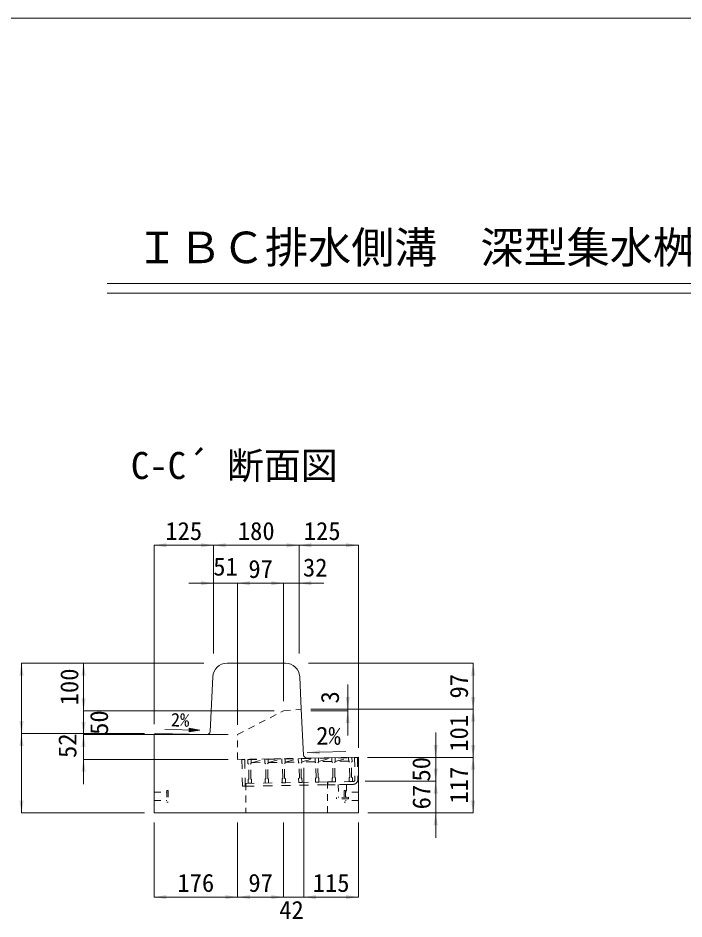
# Model space of a CAD drawing. Units: millimetres at full size. Extents: x 5964 to 125098, y -10801 to 28073.
# Drawn here: x 56787 to 58188, y 3208 to 5102 of the extents above; entities that cross this region are included whole.
import ezdxf
from ezdxf.enums import TextEntityAlignment as Align

# ---------------------------------------------------------------- set-up
doc = ezdxf.new("R2010")
doc.units = ezdxf.units.MM
doc.header["$LTSCALE"] = 19
doc.linetypes.add('USER1', pattern=[1.35, 0.75, -0.6])
doc.linetypes.add('USER3', pattern=[2, 1, -1])
for name, color, linetype, lineweight in [('0_2', 7, 'Continuous', 20), ('インサート', 3, 'USER1', 9), ('グレーチング', 7, 'USER1', 5), ('寸法引出', 7, 'Continuous', 9), ('寸法線', 7, 'Continuous', 9), ('本体', 2, 'Continuous', 9), ('枠', 5, 'Continuous', 5)]:
    doc.layers.add(name, color=color, linetype=linetype, lineweight=lineweight)
doc.styles.add('ＭＳ ゴシック', font='')
doc.styles.get('ＭＳ ゴシック').set_extended_font_data('MS Gothic')

# ---------------------------------------------------------------- blocks, each defined once
blk = doc.blocks.new('filled_arrow')
at = {"color": 0, "linetype": 'Continuous', "lineweight": -2}
blk.add_solid([(7.5, 1.25), (0, 0), (7.5, -1.25)], dxfattribs=at)

msp = doc.modelspace()

# ---------------------------------------------------------------- hatches: boundary and pattern name
at = {"layer": '寸法引出'}
msp.add_hatch(color=256, dxfattribs=at).paths.add_polyline_path([(57147.3, 3608.6), (57147.17, 3601.1), (57169.73, 3604.46)])

# ---------------------------------------------------------------- linework, layer by layer
at = {"layer": '0_2'}
for p, q in [((56974.57, 4543.45), (59520.54, 4543.45)), ((56974.57, 4523.45), (59520.54, 4523.45))]:
    msp.add_line(p, q, dxfattribs=at)
at = {"layer": 'インサート'}
for p, q in [((57477.73, 3490.48), (57460.74, 3490.19)), ((57460.74, 3490.19), (57461.21, 3463.19)), ((57477.73, 3490.48), (57478.2, 3463.49)), ((57073.12, 3474.08), (57100.12, 3474.08)), ((57100.12, 3478.08), (57100.12, 3453.08)), ((57100.12, 3478.08), (57103.12, 3478.08)), ((57103.12, 3478.08), (57103.12, 3453.08)), ((57476.12, 3478.08), (57473.11, 3478.08)), ((57476.12, 3478.08), (57473.11, 3478.08)), ((57473.11, 3478.08), (57473.11, 3453.08)), ((57476.12, 3478.08), (57476.12, 3453.08)), ((57503.12, 3474.08), (57476.12, 3474.08)), ((57073.12, 3457.08), (57100.12, 3457.08)), ((57100.12, 3453.08), (57103.12, 3453.08)), ((57482.2, 3463.56), (57457.21, 3463.12)), ((57457.21, 3463.12), (57457.26, 3460.12)), ((57482.26, 3460.56), (57457.26, 3460.12)), ((57476.12, 3453.08), (57473.11, 3453.08)), ((57503.12, 3457.08), (57476.12, 3457.08)), ((57482.2, 3463.56), (57482.26, 3460.56))]:
    msp.add_line(p, q, dxfattribs=at)
at = {"layer": 'グレーチング', "linetype": 'USER3'}
for p, q in [((57264.04, 3542.8), (57258.04, 3542.69)), ((57258.04, 3542.69), (57259.02, 3486.7)), ((57264.04, 3542.8), (57265.02, 3486.81)), ((57270.54, 3542.91), (57489.51, 3546.71)), ((57270.54, 3542.91), (57270.68, 3534.91)), ((57277.54, 3543.03), (57277.68, 3535.03)), ((57277.66, 3536.03), (57306.34, 3543.53)), ((57306.34, 3543.53), (57306.48, 3535.53)), ((57313.34, 3543.65), (57313.48, 3535.65)), ((57313.46, 3536.65), (57341.63, 3544.15)), ((57341.63, 3544.15), (57341.77, 3536.15)), ((57348.63, 3544.27), (57348.77, 3536.27)), ((57348.75, 3537.27), (57376.93, 3544.76)), ((57376.63, 3544.75), (57376.77, 3536.75)), ((57383.63, 3544.88), (57383.76, 3536.88)), ((57383.75, 3537.88), (57411.92, 3545.37)), ((57411.92, 3545.37), (57412.06, 3537.37)), ((57418.92, 3545.49), (57419.06, 3537.49)), ((57419.04, 3538.49), (57447.22, 3545.98)), ((57447.22, 3545.98), (57447.36, 3537.98)), ((57454.22, 3546.1), (57454.35, 3538.1)), ((57454.34, 3539.1), (57482.51, 3546.59)), ((57482.51, 3546.59), (57482.65, 3538.59)), ((57489.51, 3546.71), (57489.65, 3538.72)), ((57495.01, 3546.81), (57501.01, 3546.91)), ((57495.01, 3546.81), (57495.81, 3500.82)), ((57501.01, 3546.91), (57501.81, 3500.92)), ((57501.01, 3546.91), (57501.81, 3500.92)), ((57272.21, 3533.44), (57270.68, 3534.91)), ((57272.75, 3502.44), (57272.21, 3533.44)), ((57276.21, 3533.51), (57277.68, 3535.03)), ((57276.75, 3502.51), (57276.21, 3533.51)), ((57277.66, 3536.03), (57306.46, 3536.53)), ((57308, 3534.06), (57306.48, 3535.53)), ((57308.54, 3503.06), (57308, 3534.06)), ((57312, 3534.13), (57313.48, 3535.65)), ((57312.54, 3503.13), (57312, 3534.13)), ((57313.46, 3536.65), (57341.75, 3537.15)), ((57343.3, 3534.67), (57341.77, 3536.15)), ((57343.84, 3503.68), (57343.3, 3534.67)), ((57347.3, 3534.74), (57348.77, 3536.27)), ((57347.83, 3503.75), (57347.3, 3534.74)), ((57348.75, 3537.27), (57377.05, 3537.76)), ((57378.29, 3535.28), (57376.77, 3536.75)), ((57378.83, 3504.29), (57378.29, 3535.28)), ((57382.29, 3535.35), (57383.76, 3536.88)), ((57382.83, 3504.36), (57382.29, 3535.35)), ((57412.04, 3538.37), (57383.75, 3537.88)), ((57413.59, 3535.89), (57412.06, 3537.37)), ((57414.12, 3504.9), (57413.59, 3535.89)), ((57417.59, 3535.96), (57419.06, 3537.49)), ((57418.12, 3504.97), (57417.59, 3535.96)), ((57447.34, 3538.98), (57419.04, 3538.49)), ((57448.88, 3536.51), (57447.36, 3537.98)), ((57449.42, 3505.51), (57448.88, 3536.51)), ((57452.88, 3536.58), (57454.35, 3538.1)), ((57453.42, 3505.58), (57452.88, 3536.58)), ((57482.63, 3539.59), (57454.34, 3539.1)), ((57484.18, 3537.12), (57482.65, 3538.59)), ((57484.71, 3506.13), (57484.18, 3537.12)), ((57488.18, 3537.19), (57489.65, 3538.72)), ((57488.71, 3506.19), (57488.18, 3537.19)), ((57343.84, 3503.68), (57342.36, 3502.15)), ((57347.83, 3503.75), (57349.36, 3502.27)), ((57378.83, 3504.29), (57377.36, 3502.76)), ((57382.83, 3504.36), (57384.36, 3502.88)), ((57414.12, 3504.9), (57412.65, 3503.37)), ((57418.12, 3504.97), (57419.65, 3503.49)), ((57449.42, 3505.51), (57447.95, 3503.99)), ((57447.95, 3503.99), (57448.08, 3495.99)), ((57453.42, 3505.58), (57454.94, 3504.11)), ((57454.94, 3504.11), (57455.08, 3496.11)), ((57484.71, 3506.13), (57483.24, 3504.6)), ((57483.24, 3504.6), (57483.38, 3496.6)), ((57488.71, 3506.19), (57490.24, 3504.72)), ((57490.24, 3504.72), (57490.38, 3496.72)), ((57265.02, 3486.81), (57259.02, 3486.7)), ((57264.91, 3492.8), (57438.89, 3495.83)), ((57265.02, 3486.81), (57438.99, 3489.83)), ((57272.75, 3502.44), (57271.27, 3500.92)), ((57271.27, 3500.92), (57271.41, 3492.92)), ((57271.41, 3492.92), (57278.41, 3493.04)), ((57276.75, 3502.51), (57278.27, 3501.04)), ((57278.27, 3501.04), (57278.41, 3493.04)), ((57308.54, 3503.06), (57307.07, 3501.54)), ((57307.07, 3501.54), (57307.21, 3493.54)), ((57307.21, 3493.54), (57314.2, 3493.66)), ((57312.54, 3503.13), (57314.07, 3501.66)), ((57314.07, 3501.66), (57314.2, 3493.66)), ((57342.36, 3502.15), (57342.5, 3494.15)), ((57342.5, 3494.15), (57349.5, 3494.27)), ((57349.36, 3502.27), (57349.5, 3494.27)), ((57377.36, 3502.76), (57377.5, 3494.76)), ((57384.49, 3494.88), (57377.5, 3494.76)), ((57384.36, 3502.88), (57384.49, 3494.88)), ((57412.65, 3503.37), (57412.79, 3495.37)), ((57419.79, 3495.5), (57412.79, 3495.37)), ((57419.65, 3503.49), (57419.79, 3495.5)), ((57491.88, 3496.75), (57438.89, 3495.83)), ((57438.89, 3495.83), (57438.99, 3489.83)), ((57491.98, 3490.75), (57438.99, 3489.83)), ((57455.08, 3496.11), (57448.08, 3495.99)), ((57490.38, 3496.72), (57483.38, 3496.6))]:
    msp.add_line(p, q, dxfattribs=at)
for radius, start, end in [(4, 270.99562, 0.99536), (10, 270.99553, 0.99532)]:
    msp.add_arc((57491.81, 3500.75), radius, start, end, dxfattribs=at)
at = {"layer": '寸法引出'}
msp.add_line((57169.73, 3604.46), (57095.72, 3605.75), dxfattribs=at)
at = {"layer": '寸法引出', "lineweight": 13}
msp.add_lwpolyline([(57147.3, 3608.6), (57147.17, 3601.1), (57169.73, 3604.46)], close=True, dxfattribs=at)
at = {"layer": '寸法線'}
for p, q in [((57073.12, 3993.33), (57198.11, 3993.33)), ((57073.12, 3617.57), (57073.12, 3993.33)), ((57198.11, 3993.33), (57378.12, 3993.33)), ((57198.11, 3765.57), (57198.11, 3993.33)), ((57198.11, 3765.57), (57198.11, 3993.33)), ((57378.12, 3765.57), (57378.12, 3993.33)), ((57378.12, 3993.33), (57503.12, 3993.33)), ((57378.12, 3765.57), (57378.12, 3993.33)), ((57503.12, 3567.57), (57503.12, 3993.33)), ((57146.11, 3913.6), (57300.93, 3913.6)), ((57198.11, 3765.57), (57198.11, 3913.6)), ((57248.93, 3615.58), (57248.93, 3913.6)), ((57248.93, 3913.6), (57345.81, 3913.6)), ((57248.93, 3615.58), (57248.93, 3913.6)), ((57293.81, 3913.6), (57430.12, 3913.6)), ((57345.81, 3665.58), (57345.81, 3913.6)), ((57345.81, 3665.58), (57345.81, 3913.6)), ((57378.12, 3765.57), (57378.12, 3913.6)), ((56794.43, 3745.57), (56794.43, 3597.57)), ((57178.11, 3745.57), (56794.43, 3745.57)), ((56924.91, 3645.58), (56924.91, 3745.57)), ((57178.11, 3745.57), (56924.91, 3745.57)), ((57398.12, 3745.57), (57744.39, 3745.57)), ((57744.39, 3648.57), (57744.39, 3745.57)), ((56924.91, 3697.58), (56924.91, 3543.58)), ((57480.56, 3700.57), (57480.56, 3593.58)), ((56924.91, 3647.58), (56924.91, 3491.16)), ((57325.81, 3645.58), (56924.91, 3645.58)), ((57325.81, 3645.58), (56924.91, 3645.58)), ((57402.97, 3648.57), (57480.56, 3648.57)), ((57402.97, 3648.57), (57744.39, 3648.57)), ((57402.97, 3648.57), (57744.39, 3648.57)), ((57403.12, 3645.58), (57480.56, 3645.58)), ((57744.39, 3648.57), (57744.39, 3547.56)), ((57665.56, 3599.56), (57665.56, 3445.46)), ((57053.12, 3597.57), (56794.43, 3597.57)), ((56794.43, 3597.57), (56794.43, 3430.57)), ((57053.12, 3597.57), (56794.43, 3597.57)), ((57228.93, 3595.58), (56924.91, 3595.58)), ((57228.93, 3595.58), (56924.91, 3595.58)), ((57228.93, 3543.16), (56924.91, 3543.16)), ((57522.04, 3547.56), (57665.56, 3547.56)), ((57522.04, 3547.56), (57744.39, 3547.56)), ((57522.04, 3547.56), (57744.39, 3547.56)), ((57665.56, 3549.46), (57665.56, 3378.57)), ((57744.39, 3430.57), (57744.39, 3547.56)), ((57388.12, 3525.58), (57388.12, 3253.75)), ((57388.12, 3525.58), (57388.12, 3253.75)), ((57516.91, 3497.46), (57665.56, 3497.46)), ((57516.91, 3497.46), (57665.56, 3497.46)), ((57053.12, 3430.57), (56794.43, 3430.57)), ((57523.12, 3430.57), (57665.56, 3430.57)), ((57523.12, 3430.57), (57744.39, 3430.57)), ((57073.12, 3410.57), (57073.12, 3253.75)), ((57248.93, 3410.57), (57248.93, 3253.75)), ((57248.93, 3410.57), (57248.93, 3253.75)), ((57345.81, 3410.57), (57345.81, 3253.75)), ((57345.81, 3410.57), (57345.81, 3253.75)), ((57503.12, 3410.57), (57503.12, 3253.75)), ((57073.12, 3253.75), (57248.93, 3253.75)), ((57248.93, 3253.75), (57345.81, 3253.75)), ((57293.81, 3253.75), (57440.12, 3253.75)), ((57388.12, 3253.75), (57503.12, 3253.75))]:
    msp.add_line(p, q, dxfattribs=at)
msp.add_lwpolyline([(57395.48, 3557.5), (57421.47, 3558.2), (57476.69, 3559.69)], dxfattribs=at)
at = {"layer": '本体', "lineweight": 20}
for p, q in [((57226.65, 3745.57), (57349.58, 3745.57)), ((57190.94, 3602.01), (57196.69, 3717.07)), ((57382.97, 3648.57), (57379.54, 3717.07)), ((57387.78, 3552.34), (57382.97, 3648.57)), ((57073.12, 3594.51), (57073.12, 3430.57)), ((57076.18, 3597.51), (57183.81, 3595.36)), ((57394.89, 3545.69), (57503.12, 3547.57)), ((57503.12, 3430.57), (57503.12, 3547.57)), ((57503.12, 3430.57), (57073.12, 3430.57))]:
    msp.add_line(p, q, dxfattribs=at)
at = {"layer": '本体', "linetype": 'USER1'}
for p, q in [((57248.93, 3595.58), (57345.81, 3645.58)), ((57345.81, 3645.58), (57382.97, 3648.57)), ((57248.93, 3543.16), (57248.93, 3595.58)), ((57248.93, 3543.16), (57394.89, 3545.69)), ((57266.05, 3492.82), (57266.05, 3430.57)), ((57438.12, 3430.57), (57438.12, 3495.81))]:
    msp.add_line(p, q, dxfattribs=at)
at = {"layer": '本体', "lineweight": 20}
for centre, radius, start, end in [((57226.65, 3715.57), 30, 90, 177.13807), ((57349.58, 3715.57), 30, 2.86215, 90), ((57183.95, 3602.36), 7, 268.85424, 357.13807), ((57076.12, 3594.51), 3, 88.85424, 180), ((57394.77, 3552.69), 7, 182.8632, 270.99519)]:
    msp.add_arc(centre, radius, start, end, dxfattribs=at)
at = {"layer": '枠', "lineweight": 20}
msp.add_line((56273.02, 5101.59), (64273.02, 5101.59), dxfattribs=at)

# ---------------------------------------------------------------- block references
at = {"layer": '寸法線', "xscale": 3.47, "yscale": 3.47}
for p in [(57073.12, 3993.33), (57198.11, 3993.33), (57378.12, 3993.33), (57248.93, 3913.6), (57248.93, 3913.6), (57378.12, 3913.6), (57073.12, 3253.75), (57248.93, 3253.75), (57388.12, 3253.75), (57388.12, 3253.75)]:
    msp.add_blockref('filled_arrow', p, dxfattribs=at)
for p, rotation in [((57198.11, 3993.33), 180), ((57378.12, 3993.33), 180), ((57503.12, 3993.33), 180), ((57198.11, 3913.6), 180), ((57345.81, 3913.6), 180), ((57345.81, 3913.6), 180), ((56794.43, 3745.57), 270), ((56924.91, 3745.57), 270), ((57744.39, 3745.57), 270), ((57480.56, 3648.57), 90), ((57744.39, 3648.57), 90), ((56924.91, 3645.58), 90), ((56924.91, 3645.58), 90), ((57480.56, 3645.58), 270), ((57744.39, 3648.57), 270), ((56794.43, 3597.57), 90), ((56924.91, 3595.58), 90), ((56794.43, 3597.57), 270), ((56924.91, 3595.58), 270), ((57395.48, 3557.5), 1.5), ((57665.56, 3547.56), 90), ((57744.39, 3547.56), 90), ((56924.91, 3543.16), 270), ((57744.39, 3547.56), 270), ((57665.56, 3497.46), 90), ((57665.56, 3497.46), 270), ((56794.43, 3430.57), 90), ((57744.39, 3430.57), 90), ((57665.56, 3430.57), 270), ((57248.93, 3253.75), 180), ((57345.81, 3253.75), 180), ((57345.81, 3253.75), 180), ((57503.12, 3253.75), 180)]:
    msp.add_blockref('filled_arrow', p, dxfattribs=dict(at, rotation=rotation))

# ---------------------------------------------------------------- texts
at = {"layer": '0_2', "style": 'ＭＳ ゴシック'}
for s, height, p in [('ＩＢＣ排水側溝  深型集水桝セミフラットＢⅢ型 ３００型', 66.46, (58235.56, 4619.41)), ('2%', 37.98, (57440.02, 3593.09))]:
    msp.add_text(s, height=height, dxfattribs=at).set_placement(p, align=Align.MIDDLE_CENTER)
msp.add_text('C-C´ 断面図', height=56.96, dxfattribs=at).set_placement((57024.37, 4115.39), align=Align.BOTTOM_LEFT)
msp.add_text('2%', height=28.48, rotation=359, dxfattribs=at).set_placement((57127.97, 3626.47), align=Align.MIDDLE_CENTER)
at = {"layer": '寸法線', "style": 'ＭＳ ゴシック'}
for s, p in [('125', (57135.62, 4023.33)), ('180', (57288.12, 4023.33)), ('125', (57426.82, 4023.33)), ('51', (57223.52, 3948.6)), ('97', (57297.37, 3943.6)), ('32', (57412.15, 3946.64)), ('176', (57161.02, 3283.75)), ('97', (57297.37, 3283.75)), ('115', (57445.62, 3283.75)), ('42', (57362.26, 3226.78))]:
    msp.add_text(s, height=37.98, dxfattribs=at).set_placement(p, align=Align.MIDDLE_CENTER)
for s, p in [('100', (56894.91, 3695.57)), ('97', (57714.39, 3697.07)), ('3', (57443.1, 3673.65)), ('50', (56957.46, 3620.58)), ('101', (57714.39, 3598.07)), ('52', (56890.92, 3572)), ('50', (57635.19, 3522.51)), ('117', (57714.39, 3489.07)), ('67', (57635.56, 3464.02))]:
    msp.add_text(s, height=37.98, rotation=90, dxfattribs=at).set_placement(p, align=Align.MIDDLE_CENTER)

doc.saveas('drawing.dxf')
